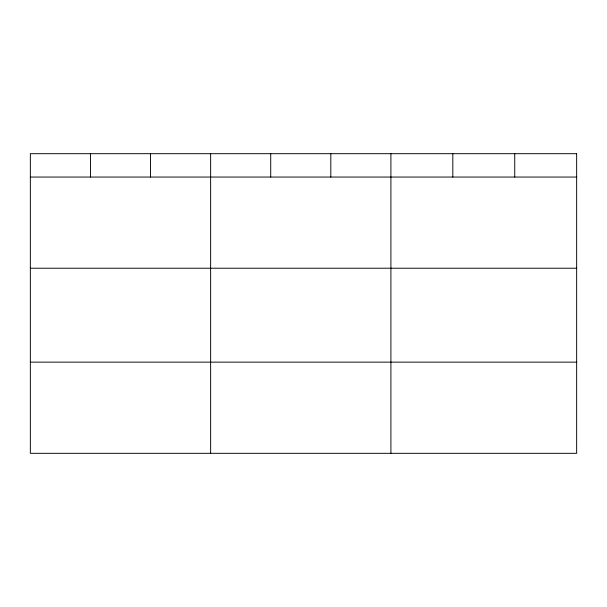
<?xml version="1.0" encoding="UTF-8"?>
<svg xmlns="http://www.w3.org/2000/svg" width="607" height="607" viewBox="0 0 607 607"><rect width="100%" height="100%" fill="white"/><g stroke="black" fill="none" stroke-linecap="round" stroke-linejoin="round"><path stroke-width="0.91" d="M30.35 177.054L576.65 177.054M30.35 268.218L576.65 268.218M30.35 362.144L576.65 362.144M514.736 153.685L514.736 177.054M452.822 153.685L452.822 177.054M390.908 153.685L390.908 453.315M330.815 153.685L330.815 177.054M270.722 153.685L270.722 177.054M210.629 153.685L210.629 453.315M150.536 153.685L150.536 177.054M90.443 153.685L90.443 177.054M576.65 153.685L30.35 153.685L30.35 453.315L576.65 453.315L576.65 153.685"/></g></svg>
